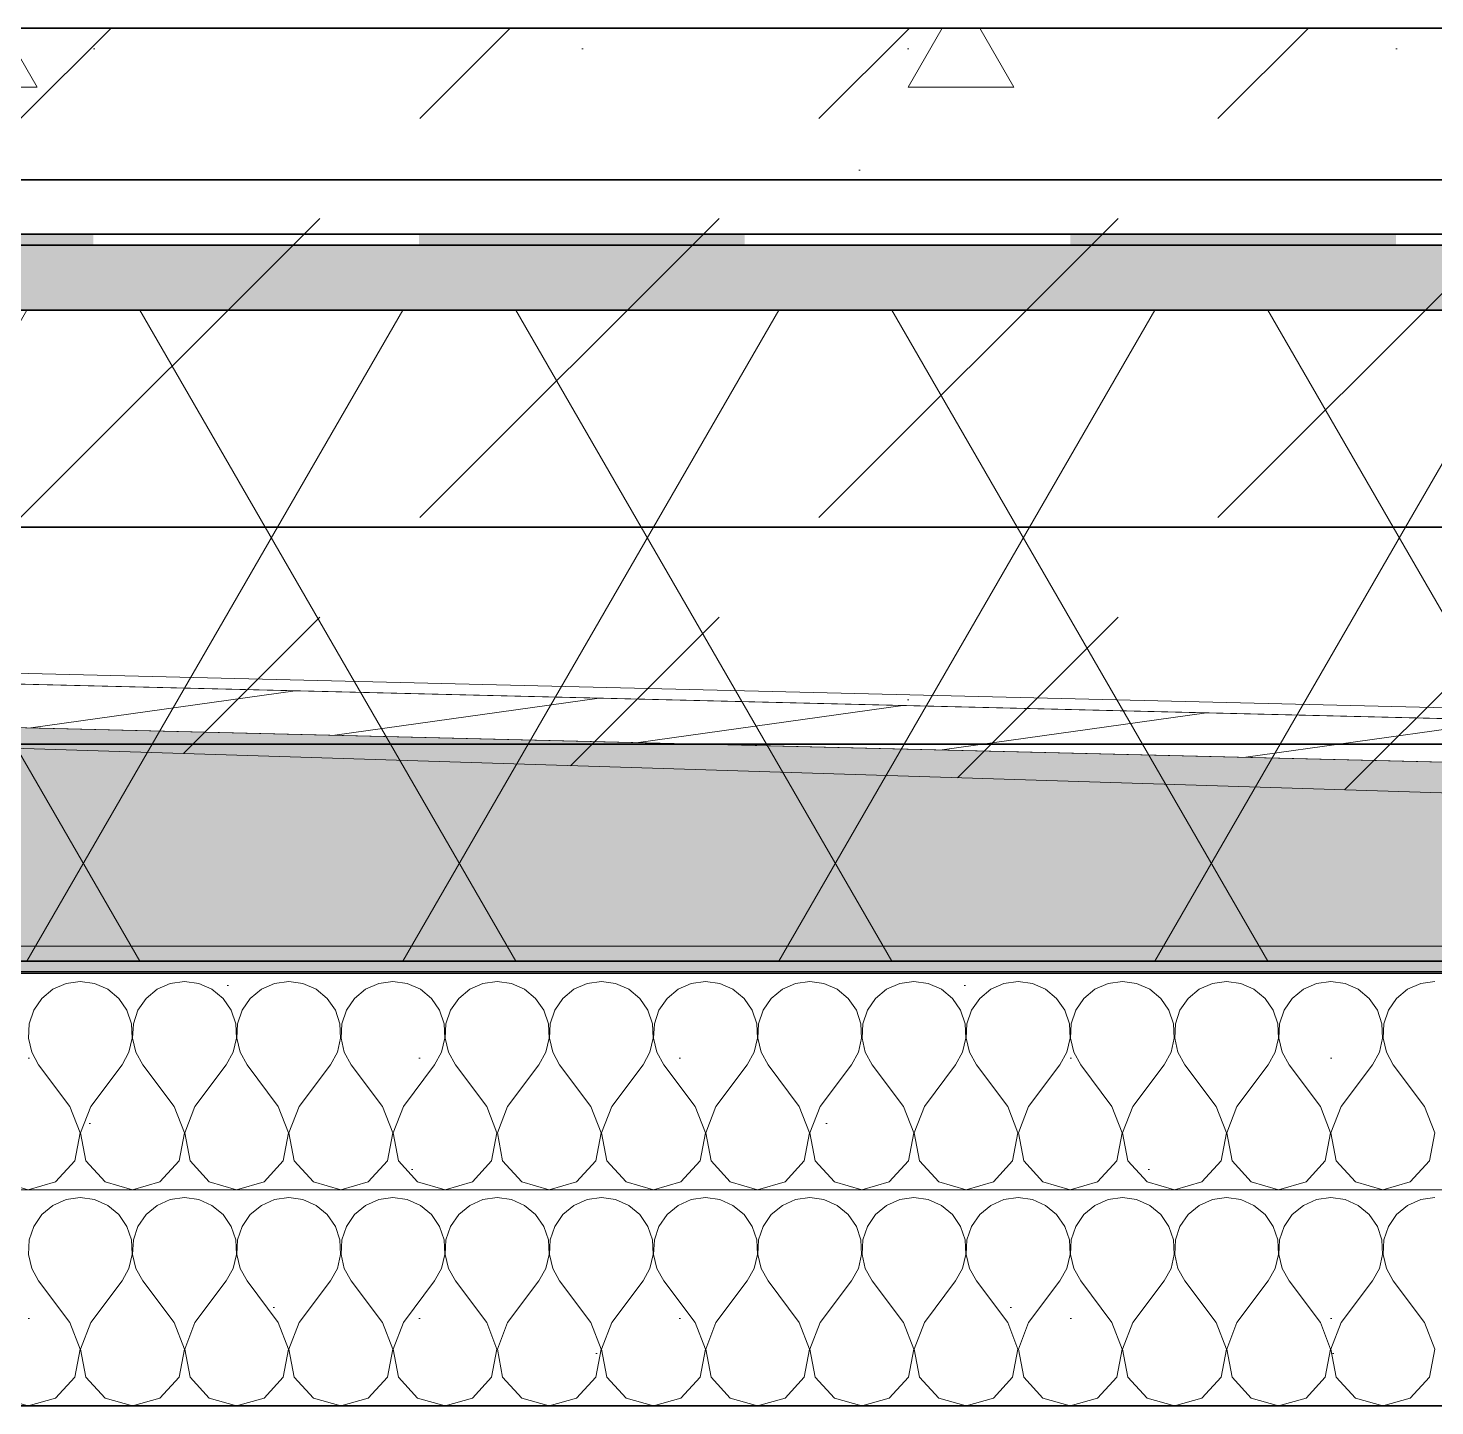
# Model space of a CAD drawing. Header units: millimetres. Extents: x 745166 to 884669, y -5000 to 15056.
# Drawn here: x 854712 to 855360, y 3029 to 3664 of the extents above; entities that cross this region are included whole.
import ezdxf

# ---------------------------------------------------------------- set-up
doc = ezdxf.new("R2010")
doc.units = ezdxf.units.MM
doc.header["$MEASUREMENT"] = 0
doc.linetypes.add('Wipeout_Contour', pattern=[1000, 0, -1000])
for name, color, linetype, lineweight in [('New_0_Pen_No__1', 7, 'Continuous', 13), ('New_0_Pen_No__19', 255, 'Continuous', 0), ('New_2D Drafting - General_Pen_No__1', 7, 'Continuous', 13), ('New_2D Drafting - General_Pen_No__19', 255, 'Continuous', 0), ('New_Shell - Roof_Pen_No__21', 7, 'Continuous', 35)]:
    doc.layers.add(name, color=color, linetype=linetype, lineweight=lineweight)
doc.layers.add('New_Shell - Roof', color=7, linetype='Continuous')
doc.layers.add('New_Structural - Bearing', color=7, linetype='Continuous')
pattern_1 = [(0, (1087092.2, 129.2), (0, 779.4229), [48.75, -401.25]), (0, (1087317.2, 518.9), (0, 779.4229), [48.75, -401.25]), (60, (1087092.2, 129.2), (-675, 389.7114), [48.75, -401.25]), (60, (1087542.2, 129.2), (-675, 389.7114), [48.75, -401.25]), (120, (1087141, 129.2), (675, 389.7114), [48.75, -401.25]), (120, (1087591, 129.2), (675, 389.7114), [48.75, -401.25]), (0, (1087092.23, 204.18), (0, 150), [0, -150, 0, -225]), (45, (1087167.23, 204.18), (-106.06602, 106.06602), [0, -112.5, 0, -187.5])]
pattern_2 = [(60, (1087092.23, 129.18), (-129.90381, 75), []), (120, (1087092.23, 129.18), (129.90381, 75), [])]

# ---------------------------------------------------------------- blocks, each defined once
blk = doc.blocks.new('*X3', base_point=(1087092.23, 129.18))
at = {"layer": 'New_Shell - Roof', "linetype": 'Continuous', "lineweight": 0, "true_color": 0x000000}
blk.add_hatch(color=18, dxfattribs=at).paths.add_polyline_path([(851718.5, 3564.18), (851718.5, 3534.18), (855718.5, 3534.18), (855718.5, 3564.18)])
blk = doc.blocks.new('*X4', base_point=(1087092.23, 129.18))
at = {"layer": 'New_Shell - Roof', "linetype": 'Continuous', "lineweight": 0, "true_color": 0x000000}
for points in [[(854742.39, 3569.18), (854592.39, 3569.18), (854592.39, 3564.18), (854742.39, 3564.18)], [(855042.39, 3569.18), (854892.39, 3569.18), (854892.39, 3564.18), (855042.39, 3564.18)], [(855342.39, 3569.18), (855192.39, 3569.18), (855192.39, 3564.18), (855342.39, 3564.18)]]:
    blk.add_hatch(color=18, dxfattribs=at).paths.add_polyline_path(points)
blk = doc.blocks.new('*X5', base_point=(1087092.23, 129.18))
at = {"layer": 'New_Shell - Roof', "linetype": 'Continuous', "lineweight": 0, "true_color": 0x000000}
for points in [[(854742.38, 3234.18), (854592.38, 3234.18), (854592.38, 3229.18), (854742.38, 3229.18)], [(855042.38, 3234.18), (854892.38, 3234.18), (854892.38, 3229.18), (855042.38, 3229.18)], [(855342.38, 3234.18), (855192.38, 3234.18), (855192.38, 3229.18), (855342.38, 3229.18)]]:
    blk.add_hatch(color=18, dxfattribs=at).paths.add_polyline_path(points)
blk = doc.blocks.new('*X6', base_point=(1087092.23, 129.18))
at = {"layer": 'New_0_Pen_No__1', "color": 7, "linetype": 'Continuous', "lineweight": 13}
for p, q in [((854729.78, 3124.26), (854723.72, 3121.59)), ((854736.33, 3125.18), (854729.78, 3124.26)), ((854742.89, 3124.26), (854736.33, 3125.18)), ((854748.95, 3121.59), (854742.89, 3124.26)), ((854777.78, 3124.26), (854771.72, 3121.59)), ((854784.33, 3125.18), (854777.78, 3124.26)), ((854790.89, 3124.26), (854784.33, 3125.18)), ((854796.95, 3121.59), (854790.89, 3124.26)), ((854825.78, 3124.26), (854819.72, 3121.59)), ((854832.33, 3125.18), (854825.78, 3124.26)), ((854838.89, 3124.26), (854832.33, 3125.18)), ((854844.95, 3121.59), (854838.89, 3124.26)), ((854873.78, 3124.26), (854867.72, 3121.59)), ((854880.33, 3125.18), (854873.78, 3124.26)), ((854886.89, 3124.26), (854880.33, 3125.18)), ((854892.95, 3121.59), (854886.89, 3124.26)), ((854921.78, 3124.26), (854915.72, 3121.59)), ((854928.33, 3125.18), (854921.78, 3124.26)), ((854934.89, 3124.26), (854928.33, 3125.18)), ((854940.95, 3121.59), (854934.89, 3124.26)), ((854969.78, 3124.26), (854963.72, 3121.59)), ((854976.33, 3125.18), (854969.78, 3124.26)), ((854982.89, 3124.26), (854976.33, 3125.18)), ((854988.95, 3121.59), (854982.89, 3124.26)), ((855017.78, 3124.26), (855011.72, 3121.59)), ((855024.33, 3125.18), (855017.78, 3124.26)), ((855030.89, 3124.26), (855024.33, 3125.18)), ((855036.95, 3121.59), (855030.89, 3124.26)), ((855065.78, 3124.26), (855059.72, 3121.59)), ((855072.33, 3125.18), (855065.78, 3124.26)), ((855078.89, 3124.26), (855072.33, 3125.18)), ((855084.95, 3121.59), (855078.89, 3124.26)), ((855113.78, 3124.26), (855107.72, 3121.59)), ((855120.33, 3125.18), (855113.78, 3124.26)), ((855126.89, 3124.26), (855120.33, 3125.18)), ((855132.95, 3121.59), (855126.89, 3124.26)), ((855161.78, 3124.26), (855155.72, 3121.59)), ((855168.33, 3125.18), (855161.78, 3124.26)), ((855174.89, 3124.26), (855168.33, 3125.18)), ((855180.95, 3121.59), (855174.89, 3124.26)), ((855209.78, 3124.26), (855203.72, 3121.59)), ((855216.33, 3125.18), (855209.78, 3124.26)), ((855222.89, 3124.26), (855216.33, 3125.18)), ((855228.95, 3121.59), (855222.89, 3124.26)), ((855257.78, 3124.26), (855251.72, 3121.59)), ((855264.33, 3125.18), (855257.78, 3124.26)), ((855270.89, 3124.26), (855264.33, 3125.18)), ((855276.95, 3121.59), (855270.89, 3124.26)), ((855305.78, 3124.26), (855299.72, 3121.59)), ((855312.33, 3125.18), (855305.78, 3124.26)), ((855318.89, 3124.26), (855312.33, 3125.18)), ((855324.95, 3121.59), (855318.89, 3124.26)), ((855353.78, 3124.26), (855347.72, 3121.59)), ((855360.33, 3125.18), (855353.78, 3124.26)), ((854718.62, 3117.37), (854714.87, 3111.91)), ((854723.72, 3121.59), (854718.62, 3117.37)), ((854754.05, 3117.37), (854748.95, 3121.59)), ((854757.8, 3111.91), (854754.05, 3117.37)), ((854766.62, 3117.37), (854762.87, 3111.91)), ((854771.72, 3121.59), (854766.62, 3117.37)), ((854802.05, 3117.37), (854796.95, 3121.59)), ((854805.8, 3111.91), (854802.05, 3117.37)), ((854814.62, 3117.37), (854810.87, 3111.91)), ((854819.72, 3121.59), (854814.62, 3117.37)), ((854850.05, 3117.37), (854844.95, 3121.59)), ((854853.8, 3111.91), (854850.05, 3117.37)), ((854862.62, 3117.37), (854858.87, 3111.91)), ((854867.72, 3121.59), (854862.62, 3117.37)), ((854898.05, 3117.37), (854892.95, 3121.59)), ((854901.8, 3111.91), (854898.05, 3117.37)), ((854910.62, 3117.37), (854906.87, 3111.91)), ((854915.72, 3121.59), (854910.62, 3117.37)), ((854946.05, 3117.37), (854940.95, 3121.59)), ((854949.8, 3111.91), (854946.05, 3117.37)), ((854958.62, 3117.37), (854954.87, 3111.91)), ((854963.72, 3121.59), (854958.62, 3117.37)), ((854994.05, 3117.37), (854988.95, 3121.59)), ((854997.8, 3111.91), (854994.05, 3117.37)), ((855006.62, 3117.37), (855002.87, 3111.91)), ((855011.72, 3121.59), (855006.62, 3117.37)), ((855042.05, 3117.37), (855036.95, 3121.59)), ((855045.8, 3111.91), (855042.05, 3117.37)), ((855054.62, 3117.37), (855050.87, 3111.91)), ((855059.72, 3121.59), (855054.62, 3117.37)), ((855090.05, 3117.37), (855084.95, 3121.59)), ((855093.8, 3111.91), (855090.05, 3117.37)), ((855102.62, 3117.37), (855098.87, 3111.91)), ((855107.72, 3121.59), (855102.62, 3117.37)), ((855138.05, 3117.37), (855132.95, 3121.59)), ((855141.8, 3111.91), (855138.05, 3117.37)), ((855150.62, 3117.37), (855146.87, 3111.91)), ((855155.72, 3121.59), (855150.62, 3117.37)), ((855186.05, 3117.37), (855180.95, 3121.59)), ((855189.8, 3111.91), (855186.05, 3117.37)), ((855198.62, 3117.37), (855194.87, 3111.91)), ((855203.72, 3121.59), (855198.62, 3117.37)), ((855234.05, 3117.37), (855228.95, 3121.59)), ((855237.8, 3111.91), (855234.05, 3117.37)), ((855246.62, 3117.37), (855242.87, 3111.91)), ((855251.72, 3121.59), (855246.62, 3117.37)), ((855282.05, 3117.37), (855276.95, 3121.59)), ((855285.8, 3111.91), (855282.05, 3117.37)), ((855294.62, 3117.37), (855290.87, 3111.91)), ((855299.72, 3121.59), (855294.62, 3117.37)), ((855330.05, 3117.37), (855324.95, 3121.59)), ((855333.8, 3111.91), (855330.05, 3117.37)), ((855342.62, 3117.37), (855338.87, 3111.91)), ((855347.72, 3121.59), (855342.62, 3117.37)), ((854714.87, 3111.91), (854712.75, 3105.64)), ((854759.92, 3105.64), (854757.8, 3111.91)), ((854762.87, 3111.91), (854760.75, 3105.64)), ((854807.92, 3105.64), (854805.8, 3111.91)), ((854810.87, 3111.91), (854808.75, 3105.64)), ((854855.92, 3105.64), (854853.8, 3111.91)), ((854858.87, 3111.91), (854856.75, 3105.64)), ((854903.92, 3105.64), (854901.8, 3111.91)), ((854906.87, 3111.91), (854904.75, 3105.64)), ((854951.92, 3105.64), (854949.8, 3111.91)), ((854954.87, 3111.91), (854952.75, 3105.64)), ((854999.92, 3105.64), (854997.8, 3111.91)), ((855002.87, 3111.91), (855000.75, 3105.64)), ((855047.92, 3105.64), (855045.8, 3111.91)), ((855050.87, 3111.91), (855048.75, 3105.64)), ((855095.92, 3105.64), (855093.8, 3111.91)), ((855098.87, 3111.91), (855096.75, 3105.64)), ((855143.92, 3105.64), (855141.8, 3111.91)), ((855146.87, 3111.91), (855144.75, 3105.64)), ((855191.92, 3105.64), (855189.8, 3111.91)), ((855194.87, 3111.91), (855192.75, 3105.64)), ((855239.92, 3105.64), (855237.8, 3111.91)), ((855242.87, 3111.91), (855240.75, 3105.64)), ((855287.92, 3105.64), (855285.8, 3111.91)), ((855290.87, 3111.91), (855288.75, 3105.64)), ((855335.92, 3105.64), (855333.8, 3111.91)), ((855338.87, 3111.91), (855336.75, 3105.64)), ((854712.75, 3105.64), (854712.43, 3099.02)), ((854760.24, 3099.02), (854759.92, 3105.64)), ((854760.75, 3105.64), (854760.43, 3099.02)), ((854808.24, 3099.02), (854807.92, 3105.64)), ((854808.75, 3105.64), (854808.43, 3099.02)), ((854856.24, 3099.02), (854855.92, 3105.64)), ((854856.75, 3105.64), (854856.43, 3099.02)), ((854904.24, 3099.02), (854903.92, 3105.64)), ((854904.75, 3105.64), (854904.43, 3099.02)), ((854952.24, 3099.02), (854951.92, 3105.64)), ((854952.75, 3105.64), (854952.43, 3099.02)), ((855000.24, 3099.02), (854999.92, 3105.64)), ((855000.75, 3105.64), (855000.43, 3099.02)), ((855048.24, 3099.02), (855047.92, 3105.64)), ((855048.75, 3105.64), (855048.43, 3099.02)), ((855096.24, 3099.02), (855095.92, 3105.64)), ((855096.75, 3105.64), (855096.43, 3099.02)), ((855144.24, 3099.02), (855143.92, 3105.64)), ((855144.75, 3105.64), (855144.43, 3099.02)), ((855192.24, 3099.02), (855191.92, 3105.64)), ((855192.75, 3105.64), (855192.43, 3099.02)), ((855240.24, 3099.02), (855239.92, 3105.64)), ((855240.75, 3105.64), (855240.43, 3099.02)), ((855288.24, 3099.02), (855287.92, 3105.64)), ((855288.75, 3105.64), (855288.43, 3099.02)), ((855336.24, 3099.02), (855335.92, 3105.64)), ((855336.75, 3105.64), (855336.43, 3099.02)), ((854712.43, 3099.02), (854713.93, 3092.57)), ((854758.74, 3092.57), (854760.24, 3099.02)), ((854760.43, 3099.02), (854761.93, 3092.57)), ((854806.74, 3092.57), (854808.24, 3099.02)), ((854808.43, 3099.02), (854809.93, 3092.57)), ((854854.74, 3092.57), (854856.24, 3099.02)), ((854856.43, 3099.02), (854857.93, 3092.57)), ((854902.74, 3092.57), (854904.24, 3099.02)), ((854904.43, 3099.02), (854905.93, 3092.57)), ((854950.74, 3092.57), (854952.24, 3099.02)), ((854952.43, 3099.02), (854953.93, 3092.57)), ((854998.74, 3092.57), (855000.24, 3099.02)), ((855000.43, 3099.02), (855001.93, 3092.57)), ((855046.74, 3092.57), (855048.24, 3099.02)), ((855048.43, 3099.02), (855049.93, 3092.57)), ((855094.74, 3092.57), (855096.24, 3099.02)), ((855096.43, 3099.02), (855097.93, 3092.57)), ((855142.74, 3092.57), (855144.24, 3099.02)), ((855144.43, 3099.02), (855145.93, 3092.57)), ((855190.74, 3092.57), (855192.24, 3099.02)), ((855192.43, 3099.02), (855193.93, 3092.57)), ((855238.74, 3092.57), (855240.24, 3099.02)), ((855240.43, 3099.02), (855241.93, 3092.57)), ((855286.74, 3092.57), (855288.24, 3099.02)), ((855288.43, 3099.02), (855289.93, 3092.57)), ((855334.74, 3092.57), (855336.24, 3099.02)), ((855336.43, 3099.02), (855337.93, 3092.57)), ((854713.93, 3092.57), (854717.13, 3086.78)), ((854755.53, 3086.78), (854758.74, 3092.57)), ((854761.93, 3092.57), (854765.13, 3086.78)), ((854803.53, 3086.78), (854806.74, 3092.57)), ((854809.93, 3092.57), (854813.13, 3086.78)), ((854851.53, 3086.78), (854854.74, 3092.57)), ((854857.93, 3092.57), (854861.13, 3086.78)), ((854899.53, 3086.78), (854902.74, 3092.57)), ((854905.93, 3092.57), (854909.13, 3086.78)), ((854947.53, 3086.78), (854950.74, 3092.57)), ((854953.93, 3092.57), (854957.13, 3086.78)), ((854995.53, 3086.78), (854998.74, 3092.57)), ((855001.93, 3092.57), (855005.13, 3086.78)), ((855043.53, 3086.78), (855046.74, 3092.57)), ((855049.93, 3092.57), (855053.13, 3086.78)), ((855091.53, 3086.78), (855094.74, 3092.57)), ((855097.93, 3092.57), (855101.13, 3086.78)), ((855139.53, 3086.78), (855142.74, 3092.57)), ((855145.93, 3092.57), (855149.13, 3086.78)), ((855187.53, 3086.78), (855190.74, 3092.57)), ((855193.93, 3092.57), (855197.13, 3086.78)), ((855235.53, 3086.78), (855238.74, 3092.57)), ((855241.93, 3092.57), (855245.13, 3086.78)), ((855283.53, 3086.78), (855286.74, 3092.57)), ((855289.93, 3092.57), (855293.13, 3086.78)), ((855331.53, 3086.78), (855334.74, 3092.57)), ((855337.93, 3092.57), (855341.13, 3086.78)), ((854731.53, 3067.58), (854717.13, 3086.78)), ((854741.13, 3067.58), (854755.53, 3086.78)), ((854779.53, 3067.58), (854765.13, 3086.78)), ((854789.13, 3067.58), (854803.53, 3086.78)), ((854827.53, 3067.58), (854813.13, 3086.78)), ((854837.13, 3067.58), (854851.53, 3086.78)), ((854875.53, 3067.58), (854861.13, 3086.78)), ((854885.13, 3067.58), (854899.53, 3086.78)), ((854923.53, 3067.58), (854909.13, 3086.78)), ((854933.13, 3067.58), (854947.53, 3086.78)), ((854971.53, 3067.58), (854957.13, 3086.78)), ((854981.13, 3067.58), (854995.53, 3086.78)), ((855019.53, 3067.58), (855005.13, 3086.78)), ((855029.13, 3067.58), (855043.53, 3086.78)), ((855067.53, 3067.58), (855053.13, 3086.78)), ((855077.13, 3067.58), (855091.53, 3086.78)), ((855115.53, 3067.58), (855101.13, 3086.78)), ((855125.13, 3067.58), (855139.53, 3086.78)), ((855163.53, 3067.58), (855149.13, 3086.78)), ((855173.13, 3067.58), (855187.53, 3086.78)), ((855211.53, 3067.58), (855197.13, 3086.78)), ((855221.13, 3067.58), (855235.53, 3086.78)), ((855259.53, 3067.58), (855245.13, 3086.78)), ((855269.13, 3067.58), (855283.53, 3086.78)), ((855307.53, 3067.58), (855293.13, 3086.78)), ((855317.13, 3067.58), (855331.53, 3086.78)), ((855355.53, 3067.58), (855341.13, 3086.78)), ((854736.24, 3055.33), (854731.53, 3067.58)), ((854741.13, 3067.58), (854736.43, 3055.33)), ((854784.24, 3055.33), (854779.53, 3067.58)), ((854789.13, 3067.58), (854784.43, 3055.33)), ((854832.24, 3055.33), (854827.53, 3067.58)), ((854837.13, 3067.58), (854832.43, 3055.33)), ((854880.24, 3055.33), (854875.53, 3067.58)), ((854885.13, 3067.58), (854880.43, 3055.33)), ((854928.24, 3055.33), (854923.53, 3067.58)), ((854933.13, 3067.58), (854928.43, 3055.33)), ((854976.24, 3055.33), (854971.53, 3067.58)), ((854981.13, 3067.58), (854976.43, 3055.33)), ((855024.24, 3055.33), (855019.53, 3067.58)), ((855029.13, 3067.58), (855024.43, 3055.33)), ((855072.24, 3055.33), (855067.53, 3067.58)), ((855077.13, 3067.58), (855072.43, 3055.33)), ((855120.24, 3055.33), (855115.53, 3067.58)), ((855125.13, 3067.58), (855120.43, 3055.33)), ((855168.24, 3055.33), (855163.53, 3067.58)), ((855173.13, 3067.58), (855168.43, 3055.33)), ((855216.24, 3055.33), (855211.53, 3067.58)), ((855221.13, 3067.58), (855216.43, 3055.33)), ((855264.24, 3055.33), (855259.53, 3067.58)), ((855269.13, 3067.58), (855264.43, 3055.33)), ((855312.24, 3055.33), (855307.53, 3067.58)), ((855317.13, 3067.58), (855312.43, 3055.33)), ((855360.24, 3055.33), (855355.53, 3067.58)), ((854733.8, 3042.44), (854736.24, 3055.33)), ((854736.43, 3055.33), (854738.87, 3042.44)), ((854781.8, 3042.44), (854784.24, 3055.33)), ((854784.43, 3055.33), (854786.87, 3042.44)), ((854829.8, 3042.44), (854832.24, 3055.33)), ((854832.43, 3055.33), (854834.87, 3042.44)), ((854877.8, 3042.44), (854880.24, 3055.33)), ((854880.43, 3055.33), (854882.87, 3042.44)), ((854925.8, 3042.44), (854928.24, 3055.33)), ((854928.43, 3055.33), (854930.87, 3042.44)), ((854973.8, 3042.44), (854976.24, 3055.33)), ((854976.43, 3055.33), (854978.87, 3042.44)), ((855021.8, 3042.44), (855024.24, 3055.33)), ((855024.43, 3055.33), (855026.87, 3042.44)), ((855069.8, 3042.44), (855072.24, 3055.33)), ((855072.43, 3055.33), (855074.87, 3042.44)), ((855117.8, 3042.44), (855120.24, 3055.33)), ((855120.43, 3055.33), (855122.87, 3042.44)), ((855165.8, 3042.44), (855168.24, 3055.33)), ((855168.43, 3055.33), (855170.87, 3042.44)), ((855213.8, 3042.44), (855216.24, 3055.33)), ((855216.43, 3055.33), (855218.87, 3042.44)), ((855261.8, 3042.44), (855264.24, 3055.33)), ((855264.43, 3055.33), (855266.87, 3042.44)), ((855309.8, 3042.44), (855312.24, 3055.33)), ((855312.43, 3055.33), (855314.87, 3042.44)), ((855357.8, 3042.44), (855360.24, 3055.33)), ((854724.95, 3032.76), (854733.8, 3042.44)), ((854738.87, 3042.44), (854747.72, 3032.76)), ((854772.95, 3032.76), (854781.8, 3042.44)), ((854786.87, 3042.44), (854795.72, 3032.76)), ((854820.95, 3032.76), (854829.8, 3042.44)), ((854834.87, 3042.44), (854843.72, 3032.76)), ((854868.95, 3032.76), (854877.8, 3042.44)), ((854882.87, 3042.44), (854891.72, 3032.76)), ((854916.95, 3032.76), (854925.8, 3042.44)), ((854930.87, 3042.44), (854939.72, 3032.76)), ((854964.95, 3032.76), (854973.8, 3042.44)), ((854978.87, 3042.44), (854987.72, 3032.76)), ((855012.95, 3032.76), (855021.8, 3042.44)), ((855026.87, 3042.44), (855035.72, 3032.76)), ((855060.95, 3032.76), (855069.8, 3042.44)), ((855074.87, 3042.44), (855083.72, 3032.76)), ((855108.95, 3032.76), (855117.8, 3042.44)), ((855122.87, 3042.44), (855131.72, 3032.76)), ((855156.95, 3032.76), (855165.8, 3042.44)), ((855170.87, 3042.44), (855179.72, 3032.76)), ((855204.95, 3032.76), (855213.8, 3042.44)), ((855218.87, 3042.44), (855227.72, 3032.76)), ((855252.95, 3032.76), (855261.8, 3042.44)), ((855266.87, 3042.44), (855275.72, 3032.76)), ((855300.95, 3032.76), (855309.8, 3042.44)), ((855314.87, 3042.44), (855323.72, 3032.76)), ((855348.95, 3032.76), (855357.8, 3042.44)), ((854699.72, 3032.76), (854712.33, 3029.18)), ((854712.33, 3029.18), (854724.95, 3032.76)), ((854747.72, 3032.76), (854760.33, 3029.18)), ((854760.33, 3029.18), (854772.95, 3032.76)), ((854795.72, 3032.76), (854808.33, 3029.18)), ((854808.33, 3029.18), (854820.95, 3032.76)), ((854843.72, 3032.76), (854856.33, 3029.18)), ((854856.33, 3029.18), (854868.95, 3032.76)), ((854891.72, 3032.76), (854904.33, 3029.18)), ((854904.33, 3029.18), (854916.95, 3032.76)), ((854939.72, 3032.76), (854952.33, 3029.18)), ((854952.33, 3029.18), (854964.95, 3032.76)), ((854987.72, 3032.76), (855000.33, 3029.18)), ((855000.33, 3029.18), (855012.95, 3032.76)), ((855035.72, 3032.76), (855048.33, 3029.18)), ((855048.33, 3029.18), (855060.95, 3032.76)), ((855083.72, 3032.76), (855096.33, 3029.18)), ((855096.33, 3029.18), (855108.95, 3032.76)), ((855131.72, 3032.76), (855144.33, 3029.18)), ((855144.33, 3029.18), (855156.95, 3032.76)), ((855179.72, 3032.76), (855192.33, 3029.18)), ((855192.33, 3029.18), (855204.95, 3032.76)), ((855227.72, 3032.76), (855240.33, 3029.18)), ((855240.33, 3029.18), (855252.95, 3032.76)), ((855275.72, 3032.76), (855288.33, 3029.18)), ((855288.33, 3029.18), (855300.95, 3032.76)), ((855323.72, 3032.76), (855336.33, 3029.18)), ((855336.33, 3029.18), (855348.95, 3032.76))]:
    blk.add_line(p, q, dxfattribs=at)
blk = doc.blocks.new('*X8', base_point=(1087092.23, 129.18))
at = {"layer": 'New_0_Pen_No__1', "color": 7, "linetype": 'Continuous', "lineweight": 13}
for p, q in [((854723.72, 3221.21), (854718.62, 3216.99)), ((854729.78, 3223.88), (854723.72, 3221.21)), ((854736.33, 3224.8), (854729.78, 3223.88)), ((854742.89, 3223.88), (854736.33, 3224.8)), ((854748.95, 3221.21), (854742.89, 3223.88)), ((854754.05, 3216.99), (854748.95, 3221.21)), ((854771.72, 3221.21), (854766.62, 3216.99)), ((854777.78, 3223.88), (854771.72, 3221.21)), ((854784.33, 3224.8), (854777.78, 3223.88)), ((854790.89, 3223.88), (854784.33, 3224.8)), ((854796.95, 3221.21), (854790.89, 3223.88)), ((854802.05, 3216.99), (854796.95, 3221.21)), ((854819.72, 3221.21), (854814.62, 3216.99)), ((854825.78, 3223.88), (854819.72, 3221.21)), ((854832.33, 3224.8), (854825.78, 3223.88)), ((854838.89, 3223.88), (854832.33, 3224.8)), ((854844.95, 3221.21), (854838.89, 3223.88)), ((854850.05, 3216.99), (854844.95, 3221.21)), ((854867.72, 3221.21), (854862.62, 3216.99)), ((854873.78, 3223.88), (854867.72, 3221.21)), ((854880.33, 3224.8), (854873.78, 3223.88)), ((854886.89, 3223.88), (854880.33, 3224.8)), ((854892.95, 3221.21), (854886.89, 3223.88)), ((854898.05, 3216.99), (854892.95, 3221.21)), ((854915.72, 3221.21), (854910.62, 3216.99)), ((854921.78, 3223.88), (854915.72, 3221.21)), ((854928.33, 3224.8), (854921.78, 3223.88)), ((854934.89, 3223.88), (854928.33, 3224.8)), ((854940.95, 3221.21), (854934.89, 3223.88)), ((854946.05, 3216.99), (854940.95, 3221.21)), ((854963.72, 3221.21), (854958.62, 3216.99)), ((854969.78, 3223.88), (854963.72, 3221.21)), ((854976.33, 3224.8), (854969.78, 3223.88)), ((854982.89, 3223.88), (854976.33, 3224.8)), ((854988.95, 3221.21), (854982.89, 3223.88)), ((854994.05, 3216.99), (854988.95, 3221.21)), ((855011.72, 3221.21), (855006.62, 3216.99)), ((855017.78, 3223.88), (855011.72, 3221.21)), ((855024.33, 3224.8), (855017.78, 3223.88)), ((855030.89, 3223.88), (855024.33, 3224.8)), ((855036.95, 3221.21), (855030.89, 3223.88)), ((855042.05, 3216.99), (855036.95, 3221.21)), ((855059.72, 3221.21), (855054.62, 3216.99)), ((855065.78, 3223.88), (855059.72, 3221.21)), ((855072.33, 3224.8), (855065.78, 3223.88)), ((855078.89, 3223.88), (855072.33, 3224.8)), ((855084.95, 3221.21), (855078.89, 3223.88)), ((855090.05, 3216.99), (855084.95, 3221.21)), ((855107.72, 3221.21), (855102.62, 3216.99)), ((855113.78, 3223.88), (855107.72, 3221.21)), ((855120.33, 3224.8), (855113.78, 3223.88)), ((855126.89, 3223.88), (855120.33, 3224.8)), ((855132.95, 3221.21), (855126.89, 3223.88)), ((855138.05, 3216.99), (855132.95, 3221.21)), ((855155.72, 3221.21), (855150.62, 3216.99)), ((855161.78, 3223.88), (855155.72, 3221.21)), ((855168.33, 3224.8), (855161.78, 3223.88)), ((855174.89, 3223.88), (855168.33, 3224.8)), ((855180.95, 3221.21), (855174.89, 3223.88)), ((855186.05, 3216.99), (855180.95, 3221.21)), ((855203.72, 3221.21), (855198.62, 3216.99)), ((855209.78, 3223.88), (855203.72, 3221.21)), ((855216.33, 3224.8), (855209.78, 3223.88)), ((855222.89, 3223.88), (855216.33, 3224.8)), ((855228.95, 3221.21), (855222.89, 3223.88)), ((855234.05, 3216.99), (855228.95, 3221.21)), ((855251.72, 3221.21), (855246.62, 3216.99)), ((855257.78, 3223.88), (855251.72, 3221.21)), ((855264.33, 3224.8), (855257.78, 3223.88)), ((855270.89, 3223.88), (855264.33, 3224.8)), ((855276.95, 3221.21), (855270.89, 3223.88)), ((855282.05, 3216.99), (855276.95, 3221.21)), ((855299.72, 3221.21), (855294.62, 3216.99)), ((855305.78, 3223.88), (855299.72, 3221.21)), ((855312.33, 3224.8), (855305.78, 3223.88)), ((855318.89, 3223.88), (855312.33, 3224.8)), ((855324.95, 3221.21), (855318.89, 3223.88)), ((855330.05, 3216.99), (855324.95, 3221.21)), ((855347.72, 3221.21), (855342.62, 3216.99)), ((855353.78, 3223.88), (855347.72, 3221.21)), ((855360.33, 3224.8), (855353.78, 3223.88)), ((854718.62, 3216.99), (854714.87, 3211.53)), ((854757.8, 3211.53), (854754.05, 3216.99)), ((854766.62, 3216.99), (854762.87, 3211.53)), ((854805.8, 3211.53), (854802.05, 3216.99)), ((854814.62, 3216.99), (854810.87, 3211.53)), ((854853.8, 3211.53), (854850.05, 3216.99)), ((854862.62, 3216.99), (854858.87, 3211.53)), ((854901.8, 3211.53), (854898.05, 3216.99)), ((854910.62, 3216.99), (854906.87, 3211.53)), ((854949.8, 3211.53), (854946.05, 3216.99)), ((854958.62, 3216.99), (854954.87, 3211.53)), ((854997.8, 3211.53), (854994.05, 3216.99)), ((855006.62, 3216.99), (855002.87, 3211.53)), ((855045.8, 3211.53), (855042.05, 3216.99)), ((855054.62, 3216.99), (855050.87, 3211.53)), ((855093.8, 3211.53), (855090.05, 3216.99)), ((855102.62, 3216.99), (855098.87, 3211.53)), ((855141.8, 3211.53), (855138.05, 3216.99)), ((855150.62, 3216.99), (855146.87, 3211.53)), ((855189.8, 3211.53), (855186.05, 3216.99)), ((855198.62, 3216.99), (855194.87, 3211.53)), ((855237.8, 3211.53), (855234.05, 3216.99)), ((855246.62, 3216.99), (855242.87, 3211.53)), ((855285.8, 3211.53), (855282.05, 3216.99)), ((855294.62, 3216.99), (855290.87, 3211.53)), ((855333.8, 3211.53), (855330.05, 3216.99)), ((855342.62, 3216.99), (855338.87, 3211.53)), ((854714.87, 3211.53), (854712.75, 3205.25)), ((854759.92, 3205.25), (854757.8, 3211.53)), ((854762.87, 3211.53), (854760.75, 3205.25)), ((854807.92, 3205.25), (854805.8, 3211.53)), ((854810.87, 3211.53), (854808.75, 3205.25)), ((854855.92, 3205.25), (854853.8, 3211.53)), ((854858.87, 3211.53), (854856.75, 3205.25)), ((854903.92, 3205.25), (854901.8, 3211.53)), ((854906.87, 3211.53), (854904.75, 3205.25)), ((854951.92, 3205.25), (854949.8, 3211.53)), ((854954.87, 3211.53), (854952.75, 3205.25)), ((854999.92, 3205.25), (854997.8, 3211.53)), ((855002.87, 3211.53), (855000.75, 3205.25)), ((855047.92, 3205.25), (855045.8, 3211.53)), ((855050.87, 3211.53), (855048.75, 3205.25)), ((855095.92, 3205.25), (855093.8, 3211.53)), ((855098.87, 3211.53), (855096.75, 3205.25)), ((855143.92, 3205.25), (855141.8, 3211.53)), ((855146.87, 3211.53), (855144.75, 3205.25)), ((855191.92, 3205.25), (855189.8, 3211.53)), ((855194.87, 3211.53), (855192.75, 3205.25)), ((855239.92, 3205.25), (855237.8, 3211.53)), ((855242.87, 3211.53), (855240.75, 3205.25)), ((855287.92, 3205.25), (855285.8, 3211.53)), ((855290.87, 3211.53), (855288.75, 3205.25)), ((855335.92, 3205.25), (855333.8, 3211.53)), ((855338.87, 3211.53), (855336.75, 3205.25)), ((854712.75, 3205.25), (854712.43, 3198.64)), ((854760.24, 3198.64), (854759.92, 3205.25)), ((854760.75, 3205.25), (854760.43, 3198.64)), ((854808.24, 3198.64), (854807.92, 3205.25)), ((854808.75, 3205.25), (854808.43, 3198.64)), ((854856.24, 3198.64), (854855.92, 3205.25)), ((854856.75, 3205.25), (854856.43, 3198.64)), ((854904.24, 3198.64), (854903.92, 3205.25)), ((854904.75, 3205.25), (854904.43, 3198.64)), ((854952.24, 3198.64), (854951.92, 3205.25)), ((854952.75, 3205.25), (854952.43, 3198.64)), ((855000.24, 3198.64), (854999.92, 3205.25)), ((855000.75, 3205.25), (855000.43, 3198.64)), ((855048.24, 3198.64), (855047.92, 3205.25)), ((855048.75, 3205.25), (855048.43, 3198.64)), ((855096.24, 3198.64), (855095.92, 3205.25)), ((855096.75, 3205.25), (855096.43, 3198.64)), ((855144.24, 3198.64), (855143.92, 3205.25)), ((855144.75, 3205.25), (855144.43, 3198.64)), ((855192.24, 3198.64), (855191.92, 3205.25)), ((855192.75, 3205.25), (855192.43, 3198.64)), ((855240.24, 3198.64), (855239.92, 3205.25)), ((855240.75, 3205.25), (855240.43, 3198.64)), ((855288.24, 3198.64), (855287.92, 3205.25)), ((855288.75, 3205.25), (855288.43, 3198.64)), ((855336.24, 3198.64), (855335.92, 3205.25)), ((855336.75, 3205.25), (855336.43, 3198.64)), ((854712.43, 3198.64), (854713.93, 3192.19)), ((854758.74, 3192.19), (854760.24, 3198.64)), ((854760.43, 3198.64), (854761.93, 3192.19)), ((854806.74, 3192.19), (854808.24, 3198.64)), ((854808.43, 3198.64), (854809.93, 3192.19)), ((854854.74, 3192.19), (854856.24, 3198.64)), ((854856.43, 3198.64), (854857.93, 3192.19)), ((854902.74, 3192.19), (854904.24, 3198.64)), ((854904.43, 3198.64), (854905.93, 3192.19)), ((854950.74, 3192.19), (854952.24, 3198.64)), ((854952.43, 3198.64), (854953.93, 3192.19)), ((854998.74, 3192.19), (855000.24, 3198.64)), ((855000.43, 3198.64), (855001.93, 3192.19)), ((855046.74, 3192.19), (855048.24, 3198.64)), ((855048.43, 3198.64), (855049.93, 3192.19)), ((855094.74, 3192.19), (855096.24, 3198.64)), ((855096.43, 3198.64), (855097.93, 3192.19)), ((855142.74, 3192.19), (855144.24, 3198.64)), ((855144.43, 3198.64), (855145.93, 3192.19)), ((855190.74, 3192.19), (855192.24, 3198.64)), ((855192.43, 3198.64), (855193.93, 3192.19)), ((855238.74, 3192.19), (855240.24, 3198.64)), ((855240.43, 3198.64), (855241.93, 3192.19)), ((855286.74, 3192.19), (855288.24, 3198.64)), ((855288.43, 3198.64), (855289.93, 3192.19)), ((855334.74, 3192.19), (855336.24, 3198.64)), ((855336.43, 3198.64), (855337.93, 3192.19)), ((854713.93, 3192.19), (854717.13, 3186.4)), ((854755.53, 3186.4), (854758.74, 3192.19)), ((854761.93, 3192.19), (854765.13, 3186.4)), ((854803.53, 3186.4), (854806.74, 3192.19)), ((854809.93, 3192.19), (854813.13, 3186.4)), ((854851.53, 3186.4), (854854.74, 3192.19)), ((854857.93, 3192.19), (854861.13, 3186.4)), ((854899.53, 3186.4), (854902.74, 3192.19)), ((854905.93, 3192.19), (854909.13, 3186.4)), ((854947.53, 3186.4), (854950.74, 3192.19)), ((854953.93, 3192.19), (854957.13, 3186.4)), ((854995.53, 3186.4), (854998.74, 3192.19)), ((855001.93, 3192.19), (855005.13, 3186.4)), ((855043.53, 3186.4), (855046.74, 3192.19)), ((855049.93, 3192.19), (855053.13, 3186.4)), ((855091.53, 3186.4), (855094.74, 3192.19)), ((855097.93, 3192.19), (855101.13, 3186.4)), ((855139.53, 3186.4), (855142.74, 3192.19)), ((855145.93, 3192.19), (855149.13, 3186.4)), ((855187.53, 3186.4), (855190.74, 3192.19)), ((855193.93, 3192.19), (855197.13, 3186.4)), ((855235.53, 3186.4), (855238.74, 3192.19)), ((855241.93, 3192.19), (855245.13, 3186.4)), ((855283.53, 3186.4), (855286.74, 3192.19)), ((855289.93, 3192.19), (855293.13, 3186.4)), ((855331.53, 3186.4), (855334.74, 3192.19)), ((855337.93, 3192.19), (855341.13, 3186.4)), ((854731.53, 3167.2), (854717.13, 3186.4)), ((854741.13, 3167.2), (854755.53, 3186.4)), ((854779.53, 3167.2), (854765.13, 3186.4)), ((854789.13, 3167.2), (854803.53, 3186.4)), ((854827.53, 3167.2), (854813.13, 3186.4)), ((854837.13, 3167.2), (854851.53, 3186.4)), ((854875.53, 3167.2), (854861.13, 3186.4)), ((854885.13, 3167.2), (854899.53, 3186.4)), ((854923.53, 3167.2), (854909.13, 3186.4)), ((854933.13, 3167.2), (854947.53, 3186.4)), ((854971.53, 3167.2), (854957.13, 3186.4)), ((854981.13, 3167.2), (854995.53, 3186.4)), ((855019.53, 3167.2), (855005.13, 3186.4)), ((855029.13, 3167.2), (855043.53, 3186.4)), ((855067.53, 3167.2), (855053.13, 3186.4)), ((855077.13, 3167.2), (855091.53, 3186.4)), ((855115.53, 3167.2), (855101.13, 3186.4)), ((855125.13, 3167.2), (855139.53, 3186.4)), ((855163.53, 3167.2), (855149.13, 3186.4)), ((855173.13, 3167.2), (855187.53, 3186.4)), ((855211.53, 3167.2), (855197.13, 3186.4)), ((855221.13, 3167.2), (855235.53, 3186.4)), ((855259.53, 3167.2), (855245.13, 3186.4)), ((855269.13, 3167.2), (855283.53, 3186.4)), ((855307.53, 3167.2), (855293.13, 3186.4)), ((855317.13, 3167.2), (855331.53, 3186.4)), ((855355.53, 3167.2), (855341.13, 3186.4)), ((854736.24, 3154.95), (854731.53, 3167.2)), ((854741.13, 3167.2), (854736.43, 3154.95)), ((854784.24, 3154.95), (854779.53, 3167.2)), ((854789.13, 3167.2), (854784.43, 3154.95)), ((854832.24, 3154.95), (854827.53, 3167.2)), ((854837.13, 3167.2), (854832.43, 3154.95)), ((854880.24, 3154.95), (854875.53, 3167.2)), ((854885.13, 3167.2), (854880.43, 3154.95)), ((854928.24, 3154.95), (854923.53, 3167.2)), ((854933.13, 3167.2), (854928.43, 3154.95)), ((854976.24, 3154.95), (854971.53, 3167.2)), ((854981.13, 3167.2), (854976.43, 3154.95)), ((855024.24, 3154.95), (855019.53, 3167.2)), ((855029.13, 3167.2), (855024.43, 3154.95)), ((855072.24, 3154.95), (855067.53, 3167.2)), ((855077.13, 3167.2), (855072.43, 3154.95)), ((855120.24, 3154.95), (855115.53, 3167.2)), ((855125.13, 3167.2), (855120.43, 3154.95)), ((855168.24, 3154.95), (855163.53, 3167.2)), ((855173.13, 3167.2), (855168.43, 3154.95)), ((855216.24, 3154.95), (855211.53, 3167.2)), ((855221.13, 3167.2), (855216.43, 3154.95)), ((855264.24, 3154.95), (855259.53, 3167.2)), ((855269.13, 3167.2), (855264.43, 3154.95)), ((855312.24, 3154.95), (855307.53, 3167.2)), ((855317.13, 3167.2), (855312.43, 3154.95)), ((855360.24, 3154.95), (855355.53, 3167.2)), ((854733.8, 3142.06), (854736.24, 3154.95)), ((854736.43, 3154.95), (854738.87, 3142.06)), ((854781.8, 3142.06), (854784.24, 3154.95)), ((854784.43, 3154.95), (854786.87, 3142.06)), ((854829.8, 3142.06), (854832.24, 3154.95)), ((854832.43, 3154.95), (854834.87, 3142.06)), ((854877.8, 3142.06), (854880.24, 3154.95)), ((854880.43, 3154.95), (854882.87, 3142.06)), ((854925.8, 3142.06), (854928.24, 3154.95)), ((854928.43, 3154.95), (854930.87, 3142.06)), ((854973.8, 3142.06), (854976.24, 3154.95)), ((854976.43, 3154.95), (854978.87, 3142.06)), ((855021.8, 3142.06), (855024.24, 3154.95)), ((855024.43, 3154.95), (855026.87, 3142.06)), ((855069.8, 3142.06), (855072.24, 3154.95)), ((855072.43, 3154.95), (855074.87, 3142.06)), ((855117.8, 3142.06), (855120.24, 3154.95)), ((855120.43, 3154.95), (855122.87, 3142.06)), ((855165.8, 3142.06), (855168.24, 3154.95)), ((855168.43, 3154.95), (855170.87, 3142.06)), ((855213.8, 3142.06), (855216.24, 3154.95)), ((855216.43, 3154.95), (855218.87, 3142.06)), ((855261.8, 3142.06), (855264.24, 3154.95)), ((855264.43, 3154.95), (855266.87, 3142.06)), ((855309.8, 3142.06), (855312.24, 3154.95)), ((855312.43, 3154.95), (855314.87, 3142.06)), ((855357.8, 3142.06), (855360.24, 3154.95)), ((854724.95, 3132.38), (854733.8, 3142.06)), ((854738.87, 3142.06), (854747.72, 3132.38)), ((854772.95, 3132.38), (854781.8, 3142.06)), ((854786.87, 3142.06), (854795.72, 3132.38)), ((854820.95, 3132.38), (854829.8, 3142.06)), ((854834.87, 3142.06), (854843.72, 3132.38)), ((854868.95, 3132.38), (854877.8, 3142.06)), ((854882.87, 3142.06), (854891.72, 3132.38)), ((854916.95, 3132.38), (854925.8, 3142.06)), ((854930.87, 3142.06), (854939.72, 3132.38)), ((854964.95, 3132.38), (854973.8, 3142.06)), ((854978.87, 3142.06), (854987.72, 3132.38)), ((855012.95, 3132.38), (855021.8, 3142.06)), ((855026.87, 3142.06), (855035.72, 3132.38)), ((855060.95, 3132.38), (855069.8, 3142.06)), ((855074.87, 3142.06), (855083.72, 3132.38)), ((855108.95, 3132.38), (855117.8, 3142.06)), ((855122.87, 3142.06), (855131.72, 3132.38)), ((855156.95, 3132.38), (855165.8, 3142.06)), ((855170.87, 3142.06), (855179.72, 3132.38)), ((855204.95, 3132.38), (855213.8, 3142.06)), ((855218.87, 3142.06), (855227.72, 3132.38)), ((855252.95, 3132.38), (855261.8, 3142.06)), ((855266.87, 3142.06), (855275.72, 3132.38)), ((855300.95, 3132.38), (855309.8, 3142.06)), ((855314.87, 3142.06), (855323.72, 3132.38)), ((855348.95, 3132.38), (855357.8, 3142.06)), ((854699.72, 3132.38), (854712.33, 3128.8)), ((854712.33, 3128.8), (854724.95, 3132.38)), ((854747.72, 3132.38), (854760.33, 3128.8)), ((854760.33, 3128.8), (854772.95, 3132.38)), ((854795.72, 3132.38), (854808.33, 3128.8)), ((854808.33, 3128.8), (854820.95, 3132.38)), ((854843.72, 3132.38), (854856.33, 3128.8)), ((854856.33, 3128.8), (854868.95, 3132.38)), ((854891.72, 3132.38), (854904.33, 3128.8)), ((854904.33, 3128.8), (854916.95, 3132.38)), ((854939.72, 3132.38), (854952.33, 3128.8)), ((854952.33, 3128.8), (854964.95, 3132.38)), ((854987.72, 3132.38), (855000.33, 3128.8)), ((855000.33, 3128.8), (855012.95, 3132.38)), ((855035.72, 3132.38), (855048.33, 3128.8)), ((855048.33, 3128.8), (855060.95, 3132.38)), ((855083.72, 3132.38), (855096.33, 3128.8)), ((855096.33, 3128.8), (855108.95, 3132.38)), ((855131.72, 3132.38), (855144.33, 3128.8)), ((855144.33, 3128.8), (855156.95, 3132.38)), ((855179.72, 3132.38), (855192.33, 3128.8)), ((855192.33, 3128.8), (855204.95, 3132.38)), ((855227.72, 3132.38), (855240.33, 3128.8)), ((855240.33, 3128.8), (855252.95, 3132.38)), ((855275.72, 3132.38), (855288.33, 3128.8)), ((855288.33, 3128.8), (855300.95, 3132.38)), ((855323.72, 3132.38), (855336.33, 3128.8)), ((855336.33, 3128.8), (855348.95, 3132.38))]:
    blk.add_line(p, q, dxfattribs=at)
blk = doc.blocks.new('*X9', base_point=(1087092.23, 129.18))
at = {"layer": 'New_0_Pen_No__1', "linetype": 'Continuous', "lineweight": 0, "true_color": 0x000000}
blk.add_hatch(color=18, dxfattribs=at).paths.add_polyline_path([(855858.5, 3241.03), (851578.5, 3241.03), (851578.5, 3228.41), (855858.5, 3228.41)])

msp = doc.modelspace()

# ---------------------------------------------------------------- hatches: boundary and pattern name
at = {"layer": 'New_0_Pen_No__1', "linetype": 'Continuous', "lineweight": 13}
h = msp.add_hatch(dxfattribs=at)
h.set_pattern_fill('Wood_0005', style=0, pattern_type=2)
h.set_pattern_definition([(7.974, (854293.925, 3351.843), (-3.67714, 22.47348), [])])
h.paths.add_polyline_path([(850626.5, 3440.68), (856835.73, 3290.27), (856835.59, 3310.28), (850626.36, 3460.69)])
h = msp.add_hatch(dxfattribs=at)
h.set_pattern_fill('Lightweight_Concrete_0005', style=0, pattern_type=2)
h.set_pattern_definition(pattern_1)
h.paths.add_polyline_path([(856945.75, 3307.62), (850727.54, 3458.23), (850727.66, 3463.23), (856945.78, 3312.62)])
at = {"layer": 'New_0_Pen_No__19', "linetype": 'Continuous', "lineweight": 0}
msp.add_hatch(color=255, dxfattribs=at).paths.add_polyline_path([(850626.5, 3241.03), (856811.35, 3241.03), (856811.35, 3290.86), (850626.5, 3440.68)])
at = {"layer": 'New_Shell - Roof', "linetype": 'Continuous', "lineweight": 0, "true_color": 0x000000}
h = msp.add_hatch(dxfattribs=at)
h.set_pattern_fill('Batt_Insulation_0005', color=18, style=0, pattern_type=2)
h.set_pattern_definition(pattern_2)
h.paths.add_polyline_path([(851718.5, 3534.18), (851718.5, 3434.18), (855718.5, 3434.18), (855718.5, 3534.18)])
h = msp.add_hatch(dxfattribs=at)
h.set_pattern_fill('Batt_Insulation_0005', color=18, style=0, pattern_type=2)
h.set_pattern_definition(pattern_2)
h.paths.add_polyline_path([(851718.5, 3434.18), (851718.5, 3334.18), (855718.5, 3334.18), (855718.5, 3434.18)])
h = msp.add_hatch(dxfattribs=at)
h.set_pattern_fill('Batt_Insulation_0005', color=18, style=0, pattern_type=2)
h.set_pattern_definition(pattern_2)
h.paths.add_polyline_path([(851718.5, 3334.18), (851718.5, 3234.18), (855718.5, 3234.18), (855718.5, 3334.18)])
h = msp.add_hatch(dxfattribs=at)
h.set_pattern_fill('Structural_Concrete_0005', color=18, style=0, pattern_type=2)
h.set_pattern_definition([(0, (1087092.2, 129.2), (0, 623.5383), [60, -300]), (0, (1087272.2, 440.95), (0, 623.5383), [60, -300]), (60, (1087092.2, 129.2), (-540, 311.7692), [60, -300]), (60, (1087452.2, 129.2), (-540, 311.7692), [60, -300]), (120, (1087152.2, 129.2), (540, 311.7692), [60, -300]), (120, (1087512.2, 129.2), (540, 311.7692), [60, -300]), (0, (1087092.23, 189.18), (0, 120.000005), [0, -120.000005, 0, -180.00001]), (45, (1087152.23, 189.18), (-84.85282, 84.85282), [0, -90.000004, 0, -150.000006])])
h.paths.add_polyline_path([(851718.5, 3229.18), (851718.5, 3029.18), (855718.5, 3029.18), (855718.5, 3229.18)])

# ---------------------------------------------------------------- linework, layer by layer
at = {"layer": 'New_0_Pen_No__1', "color": 7, "linetype": 'Continuous', "lineweight": 13, "flags": 128}
for points in [[(850626.5, 3440.68), (856835.73, 3290.27), (856835.59, 3310.28), (850626.36, 3460.69)], [(856945.75, 3307.62), (850727.54, 3458.23), (850727.66, 3463.23), (856945.78, 3312.62)], [(850626.5, 3241.03), (856811.35, 3241.03), (856811.35, 3290.86), (850626.5, 3440.68)], [(855858.5, 3241.03), (855858.5, 3228.41), (851578.5, 3228.41), (851578.5, 3241.03)], [(855858.5, 3228.41), (855858.5, 3128.8), (851578.5, 3128.8), (851578.5, 3228.41)], [(855858.5, 3128.8), (855858.5, 3029.18), (851578.5, 3029.18), (851578.5, 3128.8)]]:
    msp.add_lwpolyline(points, close=True, dxfattribs=at)
at = {"layer": 'New_Shell - Roof_Pen_No__21', "color": 7, "linetype": 'Continuous', "lineweight": 35}
for p, q in [((856846.5, 3664.18), (850390.5, 3664.18)), ((855718.5, 3564.18), (851718.5, 3564.18)), ((855718.5, 3534.18), (851718.5, 3534.18)), ((855718.5, 3434.18), (851718.5, 3434.18)), ((855718.5, 3334.18), (851718.5, 3334.18)), ((855718.5, 3234.18), (851718.5, 3234.18)), ((855718.5, 3229.18), (851718.5, 3229.18)), ((855718.5, 3029.18), (851718.5, 3029.18))]:
    msp.add_line(p, q, dxfattribs=at)

# ---------------------------------------------------------------- block references
at = {"layer": 'New_0_Pen_No__1', "color": 7, "linetype": 'Continuous', "lineweight": 13}
for name in ['*X9', '*X8', '*X6']:
    msp.add_blockref(name, (1087092.23, 129.18), dxfattribs=at)
at = {"layer": 'New_Shell - Roof', "lineweight": 0}
for name in ['*X3', '*X5']:
    msp.add_blockref(name, (1087092.23, 129.18), dxfattribs=at)

# ---------------------------------------------------------------- wipeouts: each hides what was drawn before it
at = {"color": 254, "linetype": 'Wipeout_Contour', "lineweight": 0, "ltscale": 3414904.070179949}
msp.add_wipeout([(851718.5, 3594.18), (851718.5, 3569.18), (855718.5, 3569.18), (855718.5, 3594.18)], dxfattribs=at).dxf.layer = 'New_Structural - Bearing'

# ---------------------------------------------------------------- next in the draw order: hatches: boundary and pattern name
at = {"layer": 'New_2D Drafting - General_Pen_No__19', "linetype": 'Continuous', "lineweight": 0}
h = msp.add_hatch(dxfattribs=at)
h.set_pattern_fill('Dashed_0005', color=255, style=0, pattern_type=2)
h.set_pattern_definition([(45, (1087092.23, 129.18), (-183.84776, 183.84776), [195, -65]), (45, (1087092.23, 313.03), (-183.84776, 183.84776), [195, -65])])
h.paths.add_polyline_path([(850682.96, 3458.06), (856846.5, 3265.3), (856846.5, 3664.18), (850682.96, 3664.18)])
at = {"layer": 'New_Shell - Roof', "linetype": 'Continuous', "lineweight": 0, "true_color": 0x000000}
h = msp.add_hatch(dxfattribs=at)
h.set_pattern_fill('Lightweight_Concrete_0005', color=18, style=0, pattern_type=2)
h.set_pattern_definition(pattern_1)
h.paths.add_polyline_path([(850390.5, 3594.18), (856846.5, 3594.18), (856846.5, 3664.18), (850390.5, 3664.18)])

# ---------------------------------------------------------------- next in the draw order: linework, layer by layer
at = {"layer": 'New_2D Drafting - General_Pen_No__1', "color": 7, "linetype": 'Continuous', "lineweight": 13, "flags": 128}
msp.add_lwpolyline([(850682.96, 3458.06), (856846.5, 3265.3), (856846.5, 3664.18), (850682.96, 3664.18)], close=True, dxfattribs=at)
at = {"layer": 'New_Shell - Roof_Pen_No__21', "color": 7, "linetype": 'Continuous', "lineweight": 35}
for p, q in [((855718.5, 3594.18), (851718.5, 3594.18)), ((855718.5, 3569.18), (851718.5, 3569.18))]:
    msp.add_line(p, q, dxfattribs=at)

# ---------------------------------------------------------------- next in the draw order: block references
at = {"layer": 'New_Shell - Roof', "lineweight": 0}
msp.add_blockref('*X4', (1087092.23, 129.18), dxfattribs=at)

doc.saveas('drawing.dxf')
